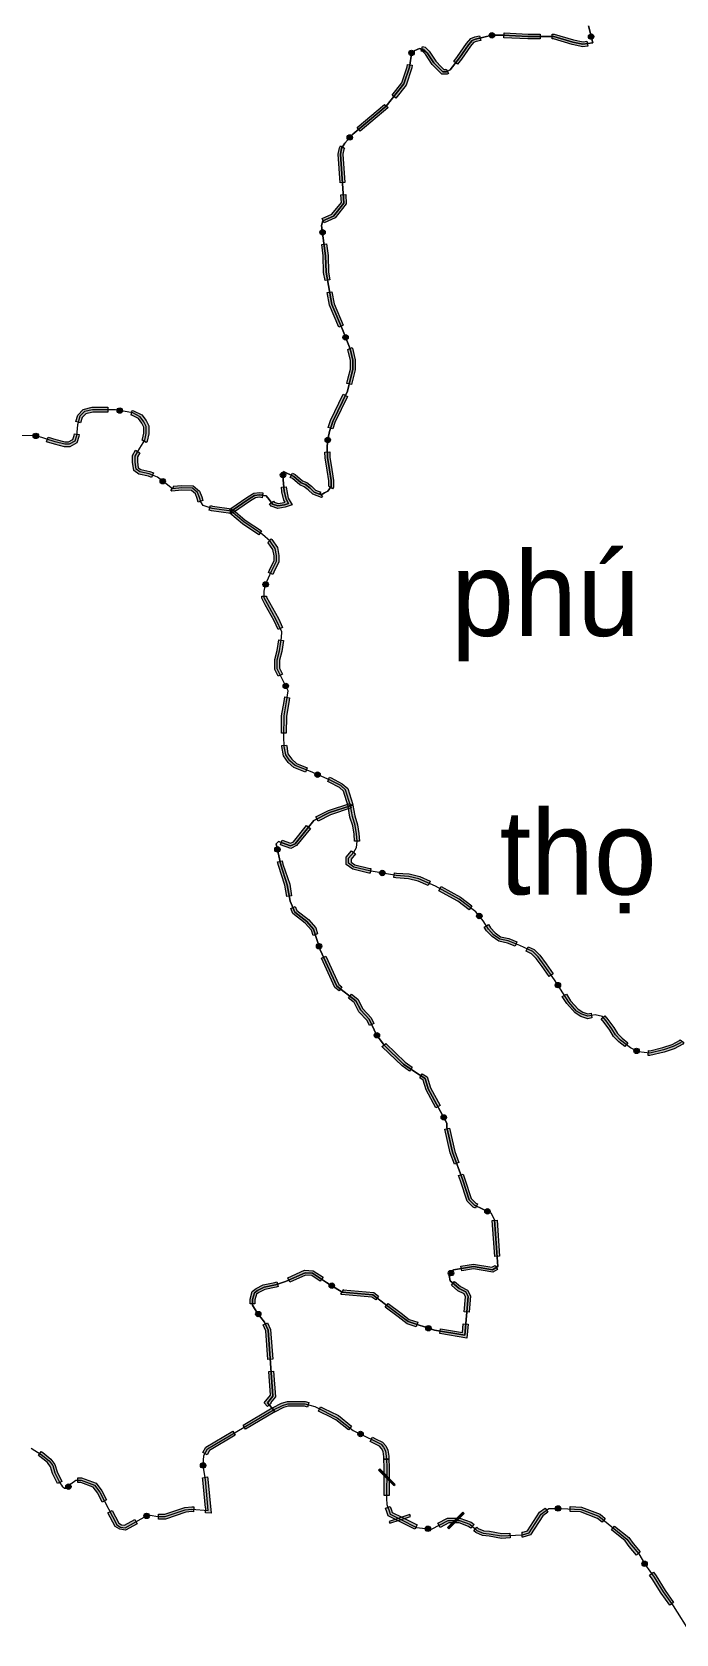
# Model space of a CAD drawing. Header units: metres. Extents: x -835890 to 1024355, y 79891 to 2211954.
# Drawn here: x -347484 to -294160, y 1830058 to 1962861 of the extents above; entities that cross this region are included whole.
import ezdxf
from ezdxf.enums import TextEntityAlignment as Align

# ---------------------------------------------------------------- set-up
doc = ezdxf.new("R2010")
doc.units = ezdxf.units.M
doc.header["$LTSCALE"] = 2200
for name, color, linetype, lineweight in [('12', 7, 'Continuous', 13), ('13', 7, 'Continuous', 13), ('15', 7, 'Continuous', 13), ('16', 7, 'Continuous', 13), ('37', 7, 'Continuous', 13)]:
    doc.layers.add(name, color=color, linetype=linetype, lineweight=lineweight)
doc.layers.add('3', color=7, linetype='Continuous')

msp = doc.modelspace()

# ---------------------------------------------------------------- hatches: boundary and pattern name
at = {"layer": '37'}
for points in [[(-315155, 1961656), (-314924, 1961598), (-314595, 1961268), (-314041, 1960435), (-313601, 1959979), (-313384, 1959763), (-313214, 1959763), (-313189, 1959776), (-312998, 1959425), (-313112, 1959363), (-313550, 1959363), (-313886, 1959699), (-314354, 1960183), (-314906, 1961013), (-315129, 1961237), (-315253, 1961268)], [(-312567, 1960430), (-312247, 1960842), (-311498, 1961923), (-311156, 1962328), (-310819, 1962462), (-310421, 1962555), (-310330, 1962165), (-310699, 1962080), (-310915, 1961993), (-311180, 1961679), (-311924, 1960605), (-312251, 1960185)], [(-309182, 1962637, 1), (-309621, 1962535, 1)], [(-308393, 1962786), (-306411, 1962695), (-305404, 1962695), (-305404, 1962295), (-306420, 1962295), (-308411, 1962386)], [(-304404, 1962695), (-304237, 1962695), (-302644, 1962223), (-301851, 1962046), (-301527, 1962097), (-301466, 1961701), (-301864, 1961640), (-302745, 1961836), (-304295, 1962295), (-304404, 1962295)], [(-301244, 1962699, 1), (-301120, 1962266, 1)], [(-316023, 1961357, 1), (-316086, 1960912, 1)], [(-317674, 1957637), (-316864, 1958651), (-316420, 1959986), (-316394, 1960173), (-315998, 1960116), (-316029, 1959894), (-316507, 1958458), (-317361, 1957388)], [(-320568, 1954958), (-318304, 1956848), (-318298, 1956856), (-317985, 1956606), (-318017, 1956567), (-320312, 1954651)], [(-321019, 1954291, 1), (-321315, 1953952, 1)], [(-321977, 1950351), (-322141, 1952750), (-322036, 1953271), (-321941, 1953431), (-321598, 1953225), (-321658, 1953125), (-321738, 1952723), (-321578, 1950378)], [(-323454, 1947397), (-322645, 1947769), (-321867, 1948737), (-321909, 1949353), (-321510, 1949380), (-321458, 1948609), (-322392, 1947445), (-323287, 1947034)], [(-323460, 1946483, 1), (-323401, 1946036, 1)], [(-323219, 1942253), (-323337, 1942928), (-323371, 1944304), (-323496, 1945242), (-323100, 1945295), (-322972, 1944335), (-322938, 1942967), (-322825, 1942322)], [(-322085, 1938396), (-322863, 1940222), (-323046, 1941268), (-322652, 1941337), (-322477, 1940336), (-321717, 1938553)], [(-321605, 1937759, 1), (-321436, 1937341, 1)], [(-321411, 1933734), (-321303, 1934188), (-321116, 1934912), (-321116, 1935329), (-321116, 1935638), (-321328, 1936541), (-321331, 1936548), (-320960, 1936698), (-320945, 1936662), (-320716, 1935684), (-320716, 1935329), (-320716, 1934861), (-320915, 1934092), (-321022, 1933642)], [(-322962, 1930082), (-322773, 1930649), (-321707, 1932831), (-321347, 1932655), (-322402, 1930497), (-322582, 1929955)], [(-343853, 1930569), (-343702, 1931111), (-343238, 1931577), (-342501, 1931750), (-341213, 1931750), (-341213, 1931350), (-342455, 1931350), (-343035, 1931213), (-343345, 1930903), (-343468, 1930462)], [(-339999, 1931440, 1), (-340441, 1931524, 1)], [(-339200, 1931492), (-339082, 1931470), (-338393, 1931126), (-338045, 1930646), (-337823, 1930202), (-337823, 1929552), (-337951, 1928953), (-338035, 1928823), (-338371, 1929040), (-338327, 1929108), (-338223, 1929594), (-338223, 1930107), (-338388, 1930438), (-338660, 1930812), (-339211, 1931087), (-339274, 1931099)], [(-346947, 1929376, 1), (-347397, 1929385, 1)], [(-346156, 1929280), (-345502, 1929068), (-344758, 1928881), (-344469, 1928881), (-344113, 1929089), (-343992, 1929422), (-343982, 1929542), (-343583, 1929509), (-343598, 1929336), (-343787, 1928817), (-344361, 1928481), (-344807, 1928481), (-345613, 1928683), (-346280, 1928900)], [(-322968, 1929269, 1), (-323022, 1928823, 1)], [(-338562, 1927983), (-338753, 1927658), (-338753, 1927222), (-338688, 1926737), (-338482, 1926582), (-337734, 1926432), (-337438, 1926317), (-337583, 1925944), (-337847, 1926047), (-338649, 1926207), (-339062, 1926517), (-339153, 1927195), (-339153, 1927767), (-338906, 1928186)], [(-322936, 1925211), (-322912, 1925245), (-322912, 1925663), (-323047, 1926532), (-323215, 1927566), (-323236, 1928041), (-322836, 1928059), (-322816, 1927607), (-322652, 1926595), (-322512, 1925694), (-322512, 1925117), (-322611, 1924978)], [(-336487, 1925482, 1), (-336838, 1925764, 1)], [(-326669, 1926367, 1), (-326737, 1925922, 1)], [(-325924, 1926293), (-325691, 1926183), (-325094, 1925659), (-324741, 1925523), (-324348, 1925221), (-324010, 1924882), (-323560, 1924711), (-323643, 1924661), (-323437, 1924319), (-323521, 1924268), (-324232, 1924539), (-324613, 1924920), (-324939, 1925171), (-325304, 1925311), (-325913, 1925845), (-326095, 1925931)], [(-335749, 1925171), (-335795, 1925206), (-335084, 1925277), (-334132, 1925234), (-333612, 1924809), (-333437, 1924328), (-333334, 1924019), (-333714, 1923893), (-333815, 1924197), (-333950, 1924569), (-334283, 1924841), (-335073, 1924876), (-335912, 1924792), (-335992, 1924853)], [(-331101, 1923300), (-329605, 1924325), (-329123, 1924627), (-328638, 1924692), (-328361, 1924650), (-328421, 1924255), (-328641, 1924288), (-328984, 1924242), (-329386, 1923990), (-330875, 1922970)], [(-327501, 1923975), (-327438, 1923886), (-327104, 1923782), (-326615, 1923855), (-326533, 1923884), (-326640, 1924063), (-326794, 1924756), (-326829, 1925131), (-326431, 1925168), (-326398, 1924818), (-326263, 1924213), (-325938, 1923670), (-326518, 1923465), (-327135, 1923372), (-327685, 1923544), (-327827, 1923743)], [(-332694, 1923616), (-332535, 1923566), (-330959, 1923332), (-331017, 1922937), (-332625, 1923175), (-332814, 1923235)], [(-330858, 1923287), (-329825, 1922406), (-328483, 1921499), (-328707, 1921168), (-330067, 1922087), (-331118, 1922982)], [(-327692, 1920849), (-327626, 1920791), (-327163, 1920117), (-327034, 1919475), (-327034, 1918943), (-327460, 1918091), (-327547, 1917897), (-327912, 1918060), (-327822, 1918262), (-327434, 1919038), (-327434, 1919436), (-327539, 1919958), (-327927, 1920523), (-327956, 1920548)], [(-328231, 1916861, 1), (-328047, 1917271, 1)], [(-328061, 1916080), (-328061, 1916017), (-327814, 1915559), (-327075, 1914236), (-326735, 1913497), (-327098, 1913330), (-327432, 1914054), (-328165, 1915367), (-328461, 1915916), (-328461, 1916080)], [(-326656, 1912413), (-326807, 1911508), (-326987, 1910786), (-326987, 1910119), (-326741, 1909634), (-327098, 1909454), (-327387, 1910024), (-327387, 1910835), (-327198, 1911589), (-327051, 1912478)], [(-326366, 1908451, 1), (-326570, 1908853, 1)], [(-326160, 1907675), (-326224, 1907290), (-326415, 1906142), (-326431, 1904727), (-326831, 1904731), (-326814, 1906177), (-326618, 1907355), (-326554, 1907741)], [(-326400, 1903739), (-326396, 1903661), (-326289, 1903019), (-325979, 1902571), (-325597, 1902223), (-324688, 1901865), (-324835, 1901493), (-325812, 1901878), (-326282, 1902306), (-326669, 1902865), (-326795, 1903619), (-326799, 1903720)], [(-323631, 1901206, 1), (-324045, 1901383, 1)], [(-322840, 1901084), (-322713, 1901030), (-321793, 1900549), (-321346, 1900147), (-320925, 1898815), (-321306, 1898694), (-321695, 1899923), (-322023, 1900218), (-322885, 1900668), (-322998, 1900717)], [(-321044, 1898535), (-322778, 1897966), (-323802, 1897453), (-323981, 1897810), (-322930, 1898337), (-321168, 1898915)], [(-320909, 1898757), (-320764, 1897872), (-320532, 1897135), (-320411, 1896414), (-320373, 1895796), (-320772, 1895771), (-320809, 1896368), (-320921, 1897042), (-321154, 1897779), (-321303, 1898693)], [(-324438, 1896820), (-325573, 1895415), (-326056, 1895173), (-326914, 1895486), (-326777, 1895862), (-326081, 1895608), (-325829, 1895734), (-324749, 1897071)], [(-327115, 1894873, 1), (-327207, 1895314, 1)], [(-326760, 1894156), (-326702, 1893878), (-326149, 1892218), (-325990, 1891256), (-326385, 1891191), (-326539, 1892122), (-327088, 1893774), (-327151, 1894074)], [(-320709, 1894727), (-321069, 1894302), (-321069, 1894053), (-320740, 1893824), (-319504, 1893524), (-319427, 1893511), (-319496, 1893117), (-319586, 1893133), (-320907, 1893453), (-321469, 1893844), (-321469, 1894448), (-321015, 1894986)], [(-318255, 1893102, 1), (-318698, 1893180, 1)], [(-317457, 1893165), (-317312, 1893140), (-316261, 1893062), (-315374, 1892860), (-314519, 1892469), (-314685, 1892105), (-315503, 1892479), (-316321, 1892665), (-317362, 1892742), (-317526, 1892771)], [(-313610, 1892018), (-311998, 1891132), (-311051, 1890411), (-311293, 1890093), (-312217, 1890796), (-313803, 1891667)], [(-325698, 1890362), (-325550, 1890032), (-324577, 1889278), (-323994, 1888597), (-323831, 1888090), (-324212, 1887968), (-324350, 1888398), (-324854, 1888987), (-325874, 1889777), (-326063, 1890198)], [(-310299, 1889403, 1), (-310589, 1889747, 1)], [(-309689, 1888871), (-309526, 1888604), (-309128, 1888170), (-308675, 1887856), (-308000, 1887706), (-307326, 1887436), (-307475, 1887065), (-308119, 1887322), (-308838, 1887482), (-309392, 1887866), (-309847, 1888362), (-310030, 1888663)], [(-323648, 1886862, 1), (-323785, 1887291, 1)], [(-323154, 1886237), (-322079, 1883902), (-321818, 1883699), (-322063, 1883383), (-322402, 1883646), (-323517, 1886070)], [(-306402, 1887027), (-305890, 1886789), (-305427, 1886326), (-304914, 1885615), (-304331, 1884793), (-304657, 1884561), (-305239, 1885382), (-305733, 1886066), (-306123, 1886456), (-306571, 1886664)], [(-303818, 1883656, 1), (-304059, 1884036, 1)], [(-321028, 1883085), (-320501, 1882677), (-320102, 1881877), (-319390, 1881140), (-319174, 1880676), (-319536, 1880507), (-319724, 1880910), (-320432, 1881644), (-320818, 1882417), (-321273, 1882769)], [(-303233, 1883109), (-302883, 1882557), (-302253, 1881853), (-301873, 1881611), (-301443, 1881479), (-301187, 1881527), (-301114, 1881133), (-301466, 1881067), (-302043, 1881245), (-302515, 1881545), (-303203, 1882315), (-303571, 1882895)], [(-300053, 1881309), (-299787, 1881010), (-299312, 1880336), (-299011, 1879847), (-298609, 1879445), (-298143, 1879068), (-298395, 1878757), (-298877, 1879147), (-299327, 1879598), (-299646, 1880116), (-300101, 1880761), (-300352, 1881044)], [(-318792, 1879509, 1), (-319058, 1879872, 1)], [(-296418, 1878424), (-296333, 1878414), (-295254, 1878674), (-294464, 1878938), (-293861, 1879257), (-293817, 1879317), (-293494, 1879082), (-293592, 1878947), (-294306, 1878569), (-295143, 1878290), (-296310, 1878008), (-296466, 1878027)], [(-318173, 1879001), (-318178, 1879009), (-316582, 1877459), (-315993, 1877048), (-316222, 1876720), (-316837, 1877150), (-318481, 1878746), (-318495, 1878765)], [(-297216, 1878301, 1), (-297624, 1878493, 1)], [(-315165, 1876499), (-314763, 1876237), (-314484, 1875323), (-313685, 1873857), (-314037, 1873666), (-314854, 1875167), (-315103, 1875981), (-315383, 1876163)], [(-313275, 1872686, 1), (-313490, 1873081, 1)], [(-312907, 1871996), (-312469, 1870063), (-312131, 1869130), (-312507, 1868993), (-312854, 1869951), (-313297, 1871908)], [(-311790, 1868189), (-311632, 1867753), (-311109, 1866155), (-310722, 1865770), (-310586, 1865705), (-310759, 1865344), (-310955, 1865438), (-311459, 1865939), (-312010, 1867622), (-312166, 1868053)], [(-309567, 1864996, 1), (-309973, 1865190, 1)], [(-308971, 1864375), (-308758, 1861383), (-309157, 1861355), (-309370, 1864347)], [(-308925, 1860273), (-309317, 1860038), (-310918, 1860321), (-311902, 1860156), (-311968, 1860551), (-310916, 1860726), (-309395, 1860457), (-309131, 1860616)], [(-327090, 1858868), (-327271, 1858807), (-328203, 1858617), (-328714, 1858360), (-328895, 1858223), (-329027, 1857763), (-329027, 1857437), (-329427, 1857437), (-329427, 1857819), (-329243, 1858461), (-328926, 1858701), (-328335, 1858998), (-327375, 1859194), (-327217, 1859247)], [(-323612, 1859301), (-324324, 1859778), (-324834, 1859802), (-326135, 1859220), (-326298, 1859585), (-324910, 1860206), (-324194, 1860173), (-323389, 1859633)], [(-312932, 1859793, 1), (-312651, 1860145, 1)], [(-312488, 1859281), (-311998, 1858851), (-311410, 1858557), (-311172, 1858079), (-311287, 1856733), (-311686, 1856767), (-311580, 1858001), (-311709, 1858259), (-312223, 1858516), (-312752, 1858980)], [(-322850, 1859046, 1), (-322465, 1858812, 1)], [(-319026, 1857752), (-319341, 1857990), (-321857, 1858210), (-321906, 1858239), (-321699, 1858581), (-321730, 1858600), (-319192, 1858379), (-318785, 1858071)], [(-328614, 1856398, 1), (-328884, 1856758, 1)], [(-315666, 1855524), (-316429, 1855773), (-317164, 1856341), (-318229, 1857148), (-317988, 1857467), (-316921, 1856659), (-316239, 1856132), (-315542, 1855905)], [(-327996, 1855846), (-327733, 1855287), (-327556, 1852837), (-327954, 1852808), (-328127, 1855184), (-328358, 1855676)], [(-314868, 1855474, 1), (-314440, 1855335, 1)], [(-311372, 1855736), (-311471, 1854587), (-313719, 1854967), (-313652, 1855362), (-311832, 1855054), (-311771, 1855770)], [(-327483, 1851840), (-327329, 1849716), (-327732, 1849230), (-327691, 1849181), (-327995, 1848922), (-328255, 1849227), (-327740, 1849847), (-327882, 1851811)], [(-329999, 1847381), (-327589, 1848806), (-327386, 1848462), (-329796, 1847036)], [(-327577, 1848813), (-326816, 1849193), (-326321, 1849342), (-325586, 1849342), (-325134, 1849342), (-324871, 1849342), (-324553, 1849253), (-324661, 1848867), (-324926, 1848942), (-325134, 1848942), (-325586, 1848942), (-326263, 1848942), (-326668, 1848820), (-327398, 1848455)], [(-323583, 1848893), (-323259, 1848730), (-322788, 1848495), (-322112, 1848158), (-321019, 1847289), (-321267, 1846976), (-322328, 1847819), (-322967, 1848137), (-323438, 1848373), (-323763, 1848536)], [(-333344, 1845102), (-333096, 1845549), (-330860, 1846872), (-330656, 1846527), (-332799, 1845260), (-332994, 1844908)], [(-320081, 1846533, 1), (-320485, 1846731, 1)], [(-319298, 1846370), (-319042, 1846244), (-318455, 1845950), (-318199, 1845648), (-318015, 1845302), (-317950, 1844786), (-317940, 1844556), (-318340, 1844538), (-318349, 1844752), (-318402, 1845179), (-318532, 1845422), (-318708, 1845629), (-319219, 1845886), (-319474, 1846011)], [(-346731, 1845184), (-346602, 1845102), (-345926, 1844549), (-345596, 1844109), (-345414, 1843504), (-345010, 1842698), (-345368, 1842519), (-345787, 1843355), (-345959, 1843926), (-346217, 1844271), (-346836, 1844777), (-346944, 1844845)], [(-333298, 1844254, 1), (-333330, 1843805, 1)], [(-318694, 1843739), (-318801, 1843634), (-317533, 1842356), (-317426, 1842462)], [(-317940, 1844556), (-317910, 1843890), (-317919, 1841547), (-318319, 1841549), (-318311, 1843882), (-318340, 1844538)], [(-344331, 1842444, 1), (-344618, 1842098, 1)], [(-343683, 1843012), (-343381, 1843012), (-342185, 1842547), (-341709, 1841933), (-341311, 1841171), (-341666, 1840986), (-342047, 1841717), (-342434, 1842214), (-343456, 1842612), (-343683, 1842612)], [(-333092, 1840502), (-333108, 1840503), (-333331, 1842848), (-333358, 1843010), (-332963, 1843076), (-332934, 1842900), (-332664, 1840061), (-333128, 1840103)], [(-303693, 1840462, 1), (-304143, 1840462, 1)], [(-340849, 1840284), (-340310, 1839252), (-340083, 1839115), (-339820, 1839071), (-338966, 1839544), (-338772, 1839193), (-339748, 1838654), (-340224, 1838733), (-340613, 1838967), (-341204, 1840099)], [(-337773, 1839895, 1), (-338214, 1839807, 1)], [(-337012, 1839988), (-336491, 1839988), (-334838, 1840540), (-334243, 1840607), (-334088, 1840592), (-334124, 1840194), (-334239, 1840205), (-334752, 1840147), (-336426, 1839588), (-337012, 1839588)], [(-317829, 1840626), (-317724, 1840315), (-317669, 1840131), (-316867, 1839733), (-315601, 1839092), (-315782, 1838735), (-317046, 1839376), (-318003, 1839849), (-318105, 1840193), (-318208, 1840498)], [(-317906, 1839374), (-317858, 1839232), (-316153, 1839808), (-316201, 1839950)], [(-313882, 1839240), (-313080, 1839669), (-312053, 1839669), (-311121, 1839330), (-310882, 1839122), (-311144, 1838820), (-311328, 1838979), (-312123, 1839269), (-312979, 1839269), (-313693, 1838887)], [(-313078, 1838886), (-312972, 1838779), (-311699, 1840052), (-311805, 1840158)], [(-306905, 1838476), (-306912, 1838476), (-306455, 1838608), (-305465, 1840142), (-304989, 1840483), (-304756, 1840158), (-305170, 1839861), (-306200, 1838265), (-306845, 1838079), (-306884, 1838077)], [(-302908, 1840620), (-301972, 1840568), (-300444, 1839993), (-300013, 1839640), (-300267, 1839330), (-300646, 1839642), (-302055, 1840172), (-302931, 1840221)], [(-314480, 1838748, 1), (-314926, 1838804, 1)], [(-310646, 1838918), (-310526, 1838814), (-310075, 1838606), (-309590, 1838568), (-308589, 1838387), (-307904, 1838424), (-307883, 1838024), (-308615, 1837985), (-309641, 1838171), (-310177, 1838212), (-310745, 1838475), (-310908, 1838616)], [(-299240, 1839005), (-298070, 1838044), (-297705, 1837558), (-297120, 1836854), (-297427, 1836598), (-298019, 1837310), (-298361, 1837766), (-299494, 1838696)], [(-296638, 1835679, 1), (-296869, 1836065, 1)], [(-296014, 1835174), (-295789, 1834865), (-295055, 1833667), (-294350, 1832678), (-294675, 1832446), (-295389, 1833446), (-296122, 1834642), (-296338, 1834939)]]:
    msp.add_hatch(color=256, dxfattribs=at).paths.add_polyline_path(points)

# ---------------------------------------------------------------- linework, layer by layer
at = {"layer": '12'}
for points in [[(-301399, 1963377), (-301035, 1961971), (-301857, 1961843), (-302694, 1962029), (-304266, 1962495), (-305067, 1962495)], [(-305067, 1962495), (-306415, 1962495), (-308462, 1962589), (-309392, 1962589), (-310759, 1962271), (-311035, 1962160), (-311339, 1961801), (-312085, 1960724), (-312859, 1959729), (-313163, 1959563), (-313467, 1959563), (-313743, 1959839), (-314197, 1960309), (-314750, 1961140), (-315027, 1961417), (-315395, 1961510), (-316040, 1961233), (-316225, 1959940), (-316686, 1958555), (-318160, 1956708), (-320925, 1954399), (-321570, 1953660), (-321847, 1953198), (-321939, 1952737), (-321663, 1948673), (-322518, 1947607), (-323414, 1947196), (-323506, 1946826), (-323171, 1944319), (-323137, 1942947), (-322670, 1940279), (-321786, 1938205), (-321137, 1936601), (-320916, 1935661), (-320916, 1935329), (-320916, 1934887), (-321109, 1934140), (-321358, 1933090), (-322587, 1930573), (-322864, 1929744), (-322974, 1929218), (-323057, 1928527), (-323016, 1927587), (-322850, 1926564), (-322712, 1925679), (-322712, 1925181), (-322988, 1924794), (-323264, 1924655), (-323541, 1924490), (-324121, 1924711), (-324480, 1925070), (-324840, 1925347), (-325199, 1925485), (-325802, 1926014), (-326661, 1926421), (-326716, 1926061), (-326596, 1924787), (-326452, 1924138), (-326235, 1923777), (-326567, 1923660), (-327119, 1923577), (-327561, 1923715), (-327838, 1924102), (-328087, 1924407), (-328639, 1924490), (-329054, 1924434), (-329496, 1924158), (-330988, 1923135), (-332580, 1923371), (-333316, 1923603), (-333510, 1923913), (-333626, 1924262), (-333781, 1924689), (-334207, 1925038), (-335079, 1925076), (-335854, 1924999), (-336512, 1925503), (-337093, 1925968), (-337791, 1926239), (-338565, 1926394), (-338875, 1926627), (-338953, 1927208), (-338953, 1927712), (-338565, 1928371), (-338139, 1929030), (-338023, 1929573), (-338023, 1930155), (-338217, 1930542), (-338527, 1930969), (-339146, 1931279), (-340580, 1931550), (-342478, 1931550), (-343136, 1931395), (-343524, 1931007), (-343717, 1930310), (-343795, 1929379), (-343950, 1928953), (-344415, 1928681), (-344783, 1928681), (-345557, 1928875), (-347107, 1929379)], [(-347107, 1929379), (-349395, 1929423)], [(-347562, 1845469), (-346719, 1844940), (-346071, 1844410), (-345777, 1844018), (-345601, 1843429), (-345179, 1842589), (-344983, 1842314), (-344787, 1842137), (-344588, 1842134), (-344280, 1842504), (-343849, 1842812), (-343418, 1842812), (-342310, 1842380), (-341878, 1841825), (-340462, 1839110), (-340154, 1838924), (-339784, 1838863), (-337998, 1839850), (-337690, 1839912), (-337074, 1839788), (-336458, 1839788), (-334795, 1840344), (-334241, 1840406), (-332886, 1840282), (-333132, 1842874), (-333317, 1843985), (-333255, 1844849), (-332947, 1845404), (-327488, 1848634), (-326742, 1849007), (-326292, 1849142), (-325586, 1849142), (-325134, 1849142), (-324898, 1849142), (-324055, 1848906), (-323348, 1848552), (-322877, 1848316), (-322220, 1847989), (-320886, 1846929), (-319131, 1846065), (-318581, 1845790), (-318366, 1845535), (-318209, 1845240), (-318150, 1844769), (-318140, 1844547), (-318110, 1843886), (-318120, 1841275), (-318101, 1840804), (-317914, 1840254), (-317836, 1839990), (-316956, 1839554), (-315654, 1838895), (-314397, 1838737), (-313030, 1839469), (-312088, 1839469), (-311224, 1839155), (-310777, 1838767), (-310636, 1838645), (-310126, 1838409)], [(-310126, 1838409), (-309616, 1838370), (-308602, 1838186), (-306879, 1838277), (-306327, 1838436), (-305318, 1840001), (-304675, 1840462), (-303666, 1840462), (-302014, 1840370), (-300545, 1839817), (-298215, 1837905), (-297862, 1837434), (-297241, 1836687), (-296690, 1835766), (-295956, 1834753), (-295222, 1833556), (-294393, 1832394), (-292927, 1830058)]]:
    msp.add_lwpolyline(points, dxfattribs=at)
at = {"layer": '13'}
for points in [[(-311035, 1962160), (-310759, 1962271), (-309392, 1962589), (-308462, 1962589), (-306415, 1962495), (-305067, 1962495), (-304266, 1962495), (-302694, 1962029), (-301857, 1961843), (-301035, 1961971), (-301399, 1963377)], [(-321106, 1898725), (-321521, 1900035), (-321908, 1900384), (-322799, 1900849), (-324426, 1901547), (-325704, 1902051), (-326130, 1902438), (-326479, 1902942), (-326595, 1903640), (-326634, 1904454), (-326615, 1906160), (-326421, 1907322), (-326266, 1908253), (-327187, 1910072), (-327187, 1910810), (-327002, 1911549), (-326818, 1912657), (-326789, 1913137), (-327254, 1914145), (-327990, 1915463), (-328261, 1915967), (-328261, 1916510), (-328145, 1917052), (-327641, 1918176), (-327234, 1918990), (-327234, 1919456), (-327351, 1920037), (-327777, 1920657), (-328397, 1921200), (-329946, 1922247), (-330988, 1923135), (-329496, 1924158), (-329054, 1924434), (-328639, 1924490), (-328087, 1924407), (-327838, 1924102), (-327561, 1923715), (-327119, 1923577), (-326567, 1923660), (-326235, 1923777), (-326452, 1924138), (-326596, 1924787), (-326716, 1926061), (-326661, 1926421), (-325802, 1926014), (-325199, 1925485), (-324840, 1925347), (-324480, 1925070), (-324121, 1924711), (-323541, 1924490), (-323264, 1924655), (-322988, 1924794), (-322712, 1925181), (-322712, 1925679), (-322850, 1926564), (-323016, 1927587), (-323057, 1928527), (-322974, 1929218), (-322864, 1929744), (-322587, 1930573), (-321358, 1933090), (-321109, 1934140), (-320916, 1934887), (-320916, 1935329), (-320916, 1935661), (-321137, 1936601), (-321786, 1938205), (-322670, 1940279), (-323137, 1942947), (-323171, 1944319), (-323506, 1946826), (-323414, 1947196), (-322518, 1947607), (-321663, 1948673), (-321939, 1952737), (-321847, 1953198), (-321570, 1953660), (-320925, 1954399), (-318160, 1956708), (-316686, 1958555), (-316225, 1959940), (-316040, 1961233), (-315395, 1961510), (-314750, 1961140), (-314197, 1960309), (-313743, 1959839), (-313467, 1959563), (-313163, 1959563), (-312859, 1959729), (-312085, 1960724), (-311339, 1961801), (-311035, 1962160)], [(-315439, 1892670), (-316291, 1892863), (-317337, 1892941), (-319545, 1893329), (-320823, 1893639), (-321269, 1893949), (-321269, 1894375), (-320843, 1894879), (-320610, 1895267), (-320572, 1895771), (-320610, 1896391), (-320727, 1897089), (-320959, 1897825), (-321106, 1898725)], [(-293726, 1879102), (-294385, 1878753), (-295198, 1878482), (-296322, 1878211), (-297271, 1878327), (-297929, 1878637), (-298743, 1879296), (-299169, 1879722), (-299479, 1880226), (-299944, 1880885), (-300254, 1881234), (-300835, 1881389), (-301454, 1881273), (-301958, 1881428), (-302384, 1881699), (-303043, 1882436), (-304224, 1884297), (-305076, 1885498), (-305580, 1886196), (-306006, 1886622), (-307091, 1887126), (-308059, 1887514), (-308757, 1887669), (-309260, 1888018), (-309686, 1888483), (-310112, 1889181), (-310732, 1889917), (-312107, 1890964), (-314083, 1892049), (-315439, 1892670)]]:
    msp.add_lwpolyline(points, dxfattribs=at)
at = {"layer": '15'}
for points in [[(-309356, 1860248), (-308897, 1860523), (-309173, 1864387), (-309448, 1864939), (-310838, 1865604), (-311284, 1866047), (-311821, 1867688), (-312661, 1870007), (-313120, 1872033), (-313120, 1872402), (-314669, 1875245), (-314933, 1876109), (-315865, 1876715), (-316710, 1877304), (-318330, 1878877), (-318951, 1879726), (-319557, 1881025), (-320267, 1881760), (-320660, 1882547), (-322240, 1883774), (-323615, 1886761), (-324172, 1888498), (-324716, 1889133), (-325712, 1889904), (-326119, 1890812), (-326344, 1892170), (-326895, 1893826), (-327262, 1895575), (-327078, 1895759), (-326068, 1895391), (-325701, 1895575), (-324140, 1897507), (-322854, 1898151), (-321106, 1898725), (-321521, 1900035), (-321908, 1900384), (-322799, 1900849), (-324426, 1901547), (-325704, 1902051), (-326130, 1902438), (-326479, 1902942), (-326595, 1903640), (-326634, 1904454), (-326615, 1906160), (-326421, 1907322), (-326266, 1908253), (-327187, 1910072), (-327187, 1910810), (-327002, 1911549), (-326818, 1912657), (-326789, 1913137), (-327254, 1914145), (-327990, 1915463), (-328261, 1915967), (-328261, 1916510), (-328145, 1917052), (-327641, 1918176), (-327234, 1918990), (-327234, 1919456), (-327351, 1920037), (-327777, 1920657), (-328397, 1921200), (-329946, 1922247), (-330988, 1923135), (-332580, 1923371), (-333316, 1923603), (-333510, 1923913), (-333626, 1924262), (-333781, 1924689), (-334207, 1925038), (-335079, 1925076), (-335854, 1924999), (-336512, 1925503), (-337093, 1925968), (-337791, 1926239), (-338565, 1926394), (-338875, 1926627), (-338953, 1927208), (-338953, 1927712), (-338565, 1928371), (-338139, 1929030), (-338023, 1929573), (-338023, 1930155), (-338217, 1930542), (-338527, 1930969), (-339146, 1931279), (-340580, 1931550), (-342478, 1931550), (-343136, 1931395), (-343524, 1931007), (-343717, 1930310), (-343795, 1929379), (-343950, 1928953), (-344415, 1928681), (-344783, 1928681), (-345557, 1928875), (-347107, 1929379), (-349395, 1929423)], [(-332886, 1840282), (-333132, 1842874), (-333317, 1843985), (-333255, 1844849), (-332947, 1845404), (-327488, 1848634), (-327994, 1849229), (-327535, 1849781), (-327930, 1855236), (-328244, 1855904), (-328834, 1856690), (-329227, 1857319), (-329227, 1857791), (-329069, 1858342), (-328820, 1858531), (-328269, 1858807), (-327323, 1859001), (-326497, 1859277), (-324872, 1860004), (-324259, 1859976), (-323090, 1859191), (-321793, 1858405), (-319266, 1858184), (-316334, 1855952), (-314167, 1855246), (-311651, 1854820), (-311376, 1858040), (-311560, 1858408), (-312110, 1858684), (-312845, 1859328), (-312937, 1859788), (-312569, 1860248), (-310917, 1860523), (-309356, 1860248)], [(-347562, 1845469), (-346719, 1844940), (-346071, 1844410), (-345777, 1844018), (-345601, 1843429), (-345179, 1842589), (-344983, 1842314), (-344787, 1842137), (-344588, 1842134), (-344280, 1842504), (-343849, 1842812), (-343418, 1842812), (-342310, 1842380), (-341878, 1841825), (-340462, 1839110), (-340154, 1838924), (-339784, 1838863), (-337998, 1839850), (-337690, 1839912), (-337074, 1839788), (-336458, 1839788), (-334795, 1840344), (-334241, 1840406), (-332886, 1840282)]]:
    msp.add_lwpolyline(points, dxfattribs=at)
at = {"layer": '16'}
for points in [[(-293726, 1879102), (-294385, 1878753), (-295198, 1878482), (-296322, 1878211), (-297271, 1878327), (-297929, 1878637), (-298743, 1879296), (-299169, 1879722), (-299479, 1880226), (-299944, 1880885), (-300254, 1881234), (-300835, 1881389), (-301454, 1881273), (-301958, 1881428), (-302384, 1881699), (-303043, 1882436), (-304224, 1884297), (-305076, 1885498), (-305580, 1886196), (-306006, 1886622), (-307091, 1887126), (-308059, 1887514), (-308757, 1887669), (-309260, 1888018), (-309686, 1888483), (-310112, 1889181), (-310732, 1889917), (-312107, 1890964), (-314083, 1892049), (-315439, 1892670), (-316291, 1892863), (-317337, 1892941), (-319545, 1893329), (-320823, 1893639), (-321269, 1893949), (-321269, 1894375), (-320843, 1894879), (-320610, 1895267), (-320572, 1895771), (-320610, 1896391), (-320727, 1897089), (-320959, 1897825), (-321106, 1898725), (-322854, 1898151), (-324140, 1897507), (-325701, 1895575)], [(-325701, 1895575), (-326068, 1895391), (-327078, 1895759), (-327262, 1895575), (-326895, 1893826), (-326344, 1892170), (-326119, 1890812), (-325712, 1889904), (-324716, 1889133), (-324172, 1888498), (-323615, 1886761), (-322240, 1883774), (-320660, 1882547), (-320267, 1881760), (-319557, 1881025), (-318951, 1879726), (-318330, 1878877), (-316710, 1877304), (-315865, 1876715), (-314933, 1876109), (-314669, 1875245), (-313120, 1872402), (-313120, 1872033), (-312661, 1870007), (-311821, 1867688), (-311284, 1866047), (-310838, 1865604), (-309448, 1864939), (-309173, 1864387), (-308897, 1860523), (-309356, 1860248), (-310917, 1860523), (-312569, 1860248), (-312937, 1859788)], [(-312937, 1859788), (-312845, 1859328), (-312110, 1858684), (-311560, 1858408), (-311376, 1858040), (-311651, 1854820), (-314167, 1855246), (-316334, 1855952), (-317043, 1856500), (-319266, 1858184), (-321793, 1858405), (-323090, 1859191), (-324259, 1859976), (-324872, 1860004), (-326497, 1859277), (-327323, 1859001), (-328269, 1858807), (-328820, 1858531), (-329069, 1858342), (-329227, 1857791), (-329227, 1857319), (-328834, 1856690), (-328244, 1855904), (-327930, 1855236), (-327535, 1849781), (-327994, 1849229), (-327488, 1848634), (-326742, 1849007), (-326292, 1849142), (-325586, 1849142), (-325134, 1849142), (-324898, 1849142), (-324055, 1848906), (-323348, 1848552), (-322877, 1848316), (-322220, 1847989), (-320886, 1846929), (-319131, 1846065), (-318581, 1845790), (-318366, 1845535), (-318209, 1845240), (-318150, 1844769), (-318140, 1844547), (-318110, 1843886), (-318120, 1841275), (-318101, 1840804), (-317914, 1840254), (-317836, 1839990), (-316956, 1839554), (-315654, 1838895), (-314397, 1838737), (-313030, 1839469), (-312088, 1839469), (-311224, 1839155), (-310777, 1838767), (-310636, 1838645), (-310126, 1838409), (-309616, 1838370), (-308602, 1838186), (-306879, 1838277), (-306327, 1838436), (-305318, 1840001), (-304675, 1840462), (-303666, 1840462), (-302014, 1840370), (-300545, 1839817), (-298215, 1837905), (-297862, 1837434), (-297241, 1836687), (-296690, 1835766), (-295956, 1834753), (-295222, 1833556), (-294393, 1832394), (-292927, 1830058)]]:
    msp.add_lwpolyline(points, dxfattribs=at)
at = {"layer": '37'}
for points in [[(-315155, 1961656), (-314924, 1961598), (-314595, 1961268), (-314041, 1960435), (-313601, 1959979), (-313384, 1959763), (-313214, 1959763), (-313189, 1959776), (-312998, 1959425), (-313112, 1959363), (-313550, 1959363), (-313886, 1959699), (-314354, 1960183), (-314906, 1961013), (-315129, 1961237), (-315253, 1961268)], [(-312567, 1960430), (-312247, 1960842), (-311498, 1961923), (-311156, 1962328), (-310819, 1962462), (-310421, 1962555), (-310330, 1962165), (-310699, 1962080), (-310915, 1961993), (-311180, 1961679), (-311924, 1960605), (-312251, 1960185)], [(-308393, 1962786), (-306411, 1962695), (-305404, 1962695), (-305404, 1962295), (-306420, 1962295), (-308411, 1962386)], [(-304404, 1962695), (-304237, 1962695), (-302644, 1962223), (-301851, 1962046), (-301527, 1962097), (-301466, 1961701), (-301864, 1961640), (-302745, 1961836), (-304295, 1962295), (-304404, 1962295)], [(-317674, 1957637), (-316864, 1958651), (-316420, 1959986), (-316394, 1960173), (-315998, 1960116), (-316029, 1959894), (-316507, 1958458), (-317361, 1957388)], [(-320568, 1954958), (-318304, 1956848), (-318298, 1956856), (-317985, 1956606), (-318017, 1956567), (-320312, 1954651)], [(-321977, 1950351), (-322141, 1952750), (-322036, 1953271), (-321941, 1953431), (-321598, 1953225), (-321658, 1953125), (-321738, 1952723), (-321578, 1950378)], [(-323454, 1947397), (-322645, 1947769), (-321867, 1948737), (-321909, 1949353), (-321510, 1949380), (-321458, 1948609), (-322392, 1947445), (-323287, 1947034)], [(-323219, 1942253), (-323337, 1942928), (-323371, 1944304), (-323496, 1945242), (-323100, 1945295), (-322972, 1944335), (-322938, 1942967), (-322825, 1942322)], [(-322085, 1938396), (-322863, 1940222), (-323046, 1941268), (-322652, 1941337), (-322477, 1940336), (-321717, 1938553)], [(-321411, 1933734), (-321303, 1934188), (-321116, 1934912), (-321116, 1935329), (-321116, 1935638), (-321328, 1936541), (-321331, 1936548), (-320960, 1936698), (-320945, 1936662), (-320716, 1935684), (-320716, 1935329), (-320716, 1934861), (-320915, 1934092), (-321022, 1933642)], [(-322962, 1930082), (-322773, 1930649), (-321707, 1932831), (-321347, 1932655), (-322402, 1930497), (-322582, 1929955)], [(-343853, 1930569), (-343702, 1931111), (-343238, 1931577), (-342501, 1931750), (-341213, 1931750), (-341213, 1931350), (-342455, 1931350), (-343035, 1931213), (-343345, 1930903), (-343468, 1930462)], [(-339200, 1931492), (-339082, 1931470), (-338393, 1931126), (-338045, 1930646), (-337823, 1930202), (-337823, 1929552), (-337951, 1928953), (-338035, 1928823), (-338371, 1929040), (-338327, 1929108), (-338223, 1929594), (-338223, 1930107), (-338388, 1930438), (-338660, 1930812), (-339211, 1931087), (-339274, 1931099)], [(-346156, 1929280), (-345502, 1929068), (-344758, 1928881), (-344469, 1928881), (-344113, 1929089), (-343992, 1929422), (-343982, 1929542), (-343583, 1929509), (-343598, 1929336), (-343787, 1928817), (-344361, 1928481), (-344807, 1928481), (-345613, 1928683), (-346280, 1928900)], [(-338562, 1927983), (-338753, 1927658), (-338753, 1927222), (-338688, 1926737), (-338482, 1926582), (-337734, 1926432), (-337438, 1926317), (-337583, 1925944), (-337847, 1926047), (-338649, 1926207), (-339062, 1926517), (-339153, 1927195), (-339153, 1927767), (-338906, 1928186)], [(-322936, 1925211), (-322912, 1925245), (-322912, 1925663), (-323047, 1926532), (-323215, 1927566), (-323236, 1928041), (-322836, 1928059), (-322816, 1927607), (-322652, 1926595), (-322512, 1925694), (-322512, 1925117), (-322611, 1924978)], [(-325924, 1926293), (-325691, 1926183), (-325094, 1925659), (-324741, 1925523), (-324348, 1925221), (-324010, 1924882), (-323560, 1924711), (-323643, 1924661), (-323437, 1924319), (-323521, 1924268), (-324232, 1924539), (-324613, 1924920), (-324939, 1925171), (-325304, 1925311), (-325913, 1925845), (-326095, 1925931)], [(-335749, 1925171), (-335795, 1925206), (-335084, 1925277), (-334132, 1925234), (-333612, 1924809), (-333437, 1924328), (-333334, 1924019), (-333714, 1923893), (-333815, 1924197), (-333950, 1924569), (-334283, 1924841), (-335073, 1924876), (-335912, 1924792), (-335992, 1924853)], [(-331101, 1923300), (-329605, 1924325), (-329123, 1924627), (-328638, 1924692), (-328361, 1924650), (-328421, 1924255), (-328641, 1924288), (-328984, 1924242), (-329386, 1923990), (-330875, 1922970)], [(-327501, 1923975), (-327438, 1923886), (-327104, 1923782), (-326615, 1923855), (-326533, 1923884), (-326640, 1924063), (-326794, 1924756), (-326829, 1925131), (-326431, 1925168), (-326398, 1924818), (-326263, 1924213), (-325938, 1923670), (-326518, 1923465), (-327135, 1923372), (-327685, 1923544), (-327827, 1923743)], [(-332694, 1923616), (-332535, 1923566), (-330959, 1923332), (-331017, 1922937), (-332625, 1923175), (-332814, 1923235)], [(-330858, 1923287), (-329825, 1922406), (-328483, 1921499), (-328707, 1921168), (-330067, 1922087), (-331118, 1922982)], [(-327692, 1920849), (-327626, 1920791), (-327163, 1920117), (-327034, 1919475), (-327034, 1918943), (-327460, 1918091), (-327547, 1917897), (-327912, 1918060), (-327822, 1918262), (-327434, 1919038), (-327434, 1919436), (-327539, 1919958), (-327927, 1920523), (-327956, 1920548)], [(-328061, 1916080), (-328061, 1916017), (-327814, 1915559), (-327075, 1914236), (-326735, 1913497), (-327098, 1913330), (-327432, 1914054), (-328165, 1915367), (-328461, 1915916), (-328461, 1916080)], [(-326656, 1912413), (-326807, 1911508), (-326987, 1910786), (-326987, 1910119), (-326741, 1909634), (-327098, 1909454), (-327387, 1910024), (-327387, 1910835), (-327198, 1911589), (-327051, 1912478)], [(-326160, 1907675), (-326224, 1907290), (-326415, 1906142), (-326431, 1904727), (-326831, 1904731), (-326814, 1906177), (-326618, 1907355), (-326554, 1907741)], [(-326400, 1903739), (-326396, 1903661), (-326289, 1903019), (-325979, 1902571), (-325597, 1902223), (-324688, 1901865), (-324835, 1901493), (-325812, 1901878), (-326282, 1902306), (-326669, 1902865), (-326795, 1903619), (-326799, 1903720)], [(-322840, 1901084), (-322713, 1901030), (-321793, 1900549), (-321346, 1900147), (-320925, 1898815), (-321306, 1898694), (-321695, 1899923), (-322023, 1900218), (-322885, 1900668), (-322998, 1900717)], [(-321044, 1898535), (-322778, 1897966), (-323802, 1897453), (-323981, 1897810), (-322930, 1898337), (-321168, 1898915)], [(-320909, 1898757), (-320764, 1897872), (-320532, 1897135), (-320411, 1896414), (-320373, 1895796), (-320772, 1895771), (-320809, 1896368), (-320921, 1897042), (-321154, 1897779), (-321303, 1898693)], [(-324438, 1896820), (-325573, 1895415), (-326056, 1895173), (-326914, 1895486), (-326777, 1895862), (-326081, 1895608), (-325829, 1895734), (-324749, 1897071)], [(-326760, 1894156), (-326702, 1893878), (-326149, 1892218), (-325990, 1891256), (-326385, 1891191), (-326539, 1892122), (-327088, 1893774), (-327151, 1894074)], [(-320709, 1894727), (-321069, 1894302), (-321069, 1894053), (-320740, 1893824), (-319504, 1893524), (-319427, 1893511), (-319496, 1893117), (-319586, 1893133), (-320907, 1893453), (-321469, 1893844), (-321469, 1894448), (-321015, 1894986)], [(-317457, 1893165), (-317312, 1893140), (-316261, 1893062), (-315374, 1892860), (-314519, 1892469), (-314685, 1892105), (-315503, 1892479), (-316321, 1892665), (-317362, 1892742), (-317526, 1892771)], [(-313610, 1892018), (-311998, 1891132), (-311051, 1890411), (-311293, 1890093), (-312217, 1890796), (-313803, 1891667)], [(-325698, 1890362), (-325550, 1890032), (-324577, 1889278), (-323994, 1888597), (-323831, 1888090), (-324212, 1887968), (-324350, 1888398), (-324854, 1888987), (-325874, 1889777), (-326063, 1890198)], [(-309689, 1888871), (-309526, 1888604), (-309128, 1888170), (-308675, 1887856), (-308000, 1887706), (-307326, 1887436), (-307475, 1887065), (-308119, 1887322), (-308838, 1887482), (-309392, 1887866), (-309847, 1888362), (-310030, 1888663)], [(-323154, 1886237), (-322079, 1883902), (-321818, 1883699), (-322063, 1883383), (-322402, 1883646), (-323517, 1886070)], [(-306402, 1887027), (-305890, 1886789), (-305427, 1886326), (-304914, 1885615), (-304331, 1884793), (-304657, 1884561), (-305239, 1885382), (-305733, 1886066), (-306123, 1886456), (-306571, 1886664)], [(-321028, 1883085), (-320501, 1882677), (-320102, 1881877), (-319390, 1881140), (-319174, 1880676), (-319536, 1880507), (-319724, 1880910), (-320432, 1881644), (-320818, 1882417), (-321273, 1882769)], [(-303233, 1883109), (-302883, 1882557), (-302253, 1881853), (-301873, 1881611), (-301443, 1881479), (-301187, 1881527), (-301114, 1881133), (-301466, 1881067), (-302043, 1881245), (-302515, 1881545), (-303203, 1882315), (-303571, 1882895)], [(-300053, 1881309), (-299787, 1881010), (-299312, 1880336), (-299011, 1879847), (-298609, 1879445), (-298143, 1879068), (-298395, 1878757), (-298877, 1879147), (-299327, 1879598), (-299646, 1880116), (-300101, 1880761), (-300352, 1881044)], [(-296418, 1878424), (-296333, 1878414), (-295254, 1878674), (-294464, 1878938), (-293861, 1879257), (-293817, 1879317), (-293494, 1879082), (-293592, 1878947), (-294306, 1878569), (-295143, 1878290), (-296310, 1878008), (-296466, 1878027)], [(-318173, 1879001), (-318178, 1879009), (-316582, 1877459), (-315993, 1877048), (-316222, 1876720), (-316837, 1877150), (-318481, 1878746), (-318495, 1878765)], [(-315165, 1876499), (-314763, 1876237), (-314484, 1875323), (-313685, 1873857), (-314037, 1873666), (-314854, 1875167), (-315103, 1875981), (-315383, 1876163)], [(-312907, 1871996), (-312469, 1870063), (-312131, 1869130), (-312507, 1868993), (-312854, 1869951), (-313297, 1871908)], [(-311790, 1868189), (-311632, 1867753), (-311109, 1866155), (-310722, 1865770), (-310586, 1865705), (-310759, 1865344), (-310955, 1865438), (-311459, 1865939), (-312010, 1867622), (-312166, 1868053)], [(-308971, 1864375), (-308758, 1861383), (-309157, 1861355), (-309370, 1864347)], [(-308925, 1860273), (-309317, 1860038), (-310918, 1860321), (-311902, 1860156), (-311968, 1860551), (-310916, 1860726), (-309395, 1860457), (-309131, 1860616)], [(-327090, 1858868), (-327271, 1858807), (-328203, 1858617), (-328714, 1858360), (-328895, 1858223), (-329027, 1857763), (-329027, 1857437), (-329427, 1857437), (-329427, 1857819), (-329243, 1858461), (-328926, 1858701), (-328335, 1858998), (-327375, 1859194), (-327217, 1859247)], [(-323612, 1859301), (-324324, 1859778), (-324834, 1859802), (-326135, 1859220), (-326298, 1859585), (-324910, 1860206), (-324194, 1860173), (-323389, 1859633)], [(-312488, 1859281), (-311998, 1858851), (-311410, 1858557), (-311172, 1858079), (-311287, 1856733), (-311686, 1856767), (-311580, 1858001), (-311709, 1858259), (-312223, 1858516), (-312752, 1858980)], [(-319026, 1857752), (-319341, 1857990), (-321857, 1858210), (-321906, 1858239), (-321699, 1858581), (-321730, 1858600), (-319192, 1858379), (-318785, 1858071)], [(-315666, 1855524), (-316429, 1855773), (-317164, 1856341), (-318229, 1857148), (-317988, 1857467), (-316921, 1856659), (-316239, 1856132), (-315542, 1855905)], [(-327996, 1855846), (-327733, 1855287), (-327556, 1852837), (-327954, 1852808), (-328127, 1855184), (-328358, 1855676)], [(-311372, 1855736), (-311471, 1854587), (-313719, 1854967), (-313652, 1855362), (-311832, 1855054), (-311771, 1855770)], [(-327483, 1851840), (-327329, 1849716), (-327732, 1849230), (-327691, 1849181), (-327995, 1848922), (-328255, 1849227), (-327740, 1849847), (-327882, 1851811)], [(-329999, 1847381), (-327589, 1848806), (-327386, 1848462), (-329796, 1847036)], [(-327577, 1848813), (-326816, 1849193), (-326321, 1849342), (-325586, 1849342), (-325134, 1849342), (-324871, 1849342), (-324553, 1849253), (-324661, 1848867), (-324926, 1848942), (-325134, 1848942), (-325586, 1848942), (-326263, 1848942), (-326668, 1848820), (-327398, 1848455)], [(-323583, 1848893), (-323259, 1848730), (-322788, 1848495), (-322112, 1848158), (-321019, 1847289), (-321267, 1846976), (-322328, 1847819), (-322967, 1848137), (-323438, 1848373), (-323763, 1848536)], [(-333344, 1845102), (-333096, 1845549), (-330860, 1846872), (-330656, 1846527), (-332799, 1845260), (-332994, 1844908)], [(-319298, 1846370), (-319042, 1846244), (-318455, 1845950), (-318199, 1845648), (-318015, 1845302), (-317950, 1844786), (-317940, 1844556), (-318340, 1844538), (-318349, 1844752), (-318402, 1845179), (-318532, 1845422), (-318708, 1845629), (-319219, 1845886), (-319474, 1846011)], [(-346731, 1845184), (-346602, 1845102), (-345926, 1844549), (-345596, 1844109), (-345414, 1843504), (-345010, 1842698), (-345368, 1842519), (-345787, 1843355), (-345959, 1843926), (-346217, 1844271), (-346836, 1844777), (-346944, 1844845)], [(-318694, 1843739), (-318801, 1843634), (-317533, 1842356), (-317426, 1842462)], [(-317940, 1844556), (-317910, 1843890), (-317919, 1841547), (-318319, 1841549), (-318311, 1843882), (-318340, 1844538)], [(-343683, 1843012), (-343381, 1843012), (-342185, 1842547), (-341709, 1841933), (-341311, 1841171), (-341666, 1840986), (-342047, 1841717), (-342434, 1842214), (-343456, 1842612), (-343683, 1842612)], [(-333092, 1840502), (-333108, 1840503), (-333331, 1842848), (-333358, 1843010), (-332963, 1843076), (-332934, 1842900), (-332664, 1840061), (-333128, 1840103)], [(-340849, 1840284), (-340310, 1839252), (-340083, 1839115), (-339820, 1839071), (-338966, 1839544), (-338772, 1839193), (-339748, 1838654), (-340224, 1838733), (-340613, 1838967), (-341204, 1840099)], [(-337012, 1839988), (-336491, 1839988), (-334838, 1840540), (-334243, 1840607), (-334088, 1840592), (-334124, 1840194), (-334239, 1840205), (-334752, 1840147), (-336426, 1839588), (-337012, 1839588)], [(-317829, 1840626), (-317724, 1840315), (-317669, 1840131), (-316867, 1839733), (-315601, 1839092), (-315782, 1838735), (-317046, 1839376), (-318003, 1839849), (-318105, 1840193), (-318208, 1840498)], [(-317906, 1839374), (-317858, 1839232), (-316153, 1839808), (-316201, 1839950)], [(-313882, 1839240), (-313080, 1839669), (-312053, 1839669), (-311121, 1839330), (-310882, 1839122), (-311144, 1838820), (-311328, 1838979), (-312123, 1839269), (-312979, 1839269), (-313693, 1838887)], [(-313078, 1838886), (-312972, 1838779), (-311699, 1840052), (-311805, 1840158)], [(-306905, 1838476), (-306912, 1838476), (-306455, 1838608), (-305465, 1840142), (-304989, 1840483), (-304756, 1840158), (-305170, 1839861), (-306200, 1838265), (-306845, 1838079), (-306884, 1838077)], [(-302908, 1840620), (-301972, 1840568), (-300444, 1839993), (-300013, 1839640), (-300267, 1839330), (-300646, 1839642), (-302055, 1840172), (-302931, 1840221)], [(-310646, 1838918), (-310526, 1838814), (-310075, 1838606), (-309590, 1838568), (-308589, 1838387), (-307904, 1838424), (-307883, 1838024), (-308615, 1837985), (-309641, 1838171), (-310177, 1838212), (-310745, 1838475), (-310908, 1838616)], [(-299240, 1839005), (-298070, 1838044), (-297705, 1837558), (-297120, 1836854), (-297427, 1836598), (-298019, 1837310), (-298361, 1837766), (-299494, 1838696)], [(-296014, 1835174), (-295789, 1834865), (-295055, 1833667), (-294350, 1832678), (-294675, 1832446), (-295389, 1833446), (-296122, 1834642), (-296338, 1834939)]]:
    msp.add_lwpolyline(points, close=True, dxfattribs=at)
for centre in [(-309401, 1962586), (-301182, 1962483), (-316054, 1961135), (-321167, 1954122), (-323430, 1946259), (-321521, 1937550), (-340220, 1931482), (-347172, 1929380), (-322995, 1929046), (-336662, 1925623), (-326703, 1926145), (-328139, 1917066), (-326468, 1908652), (-323838, 1901295), (-327161, 1895093), (-318476, 1893141), (-310444, 1889575), (-323716, 1887077), (-303938, 1883846), (-318925, 1879690), (-297420, 1878397), (-313383, 1872883), (-309770, 1865093), (-312792, 1859969), (-322658, 1858929), (-328749, 1856578), (-314654, 1855405), (-320283, 1846632), (-333314, 1844030), (-344475, 1842271), (-303918, 1840462), (-337994, 1839851), (-314703, 1838776), (-296754, 1835872)]:
    msp.add_circle(centre, 225, dxfattribs=at)

# ---------------------------------------------------------------- texts
at = {"layer": '3'}
for s, p in [('phú ', (-303667, 1912793)), ('       thọ       ', (-302258, 1891358))]:
    msp.add_text(s, height=7000, dxfattribs=at).set_placement(p, align=Align.CENTER)

doc.saveas('drawing.dxf')
